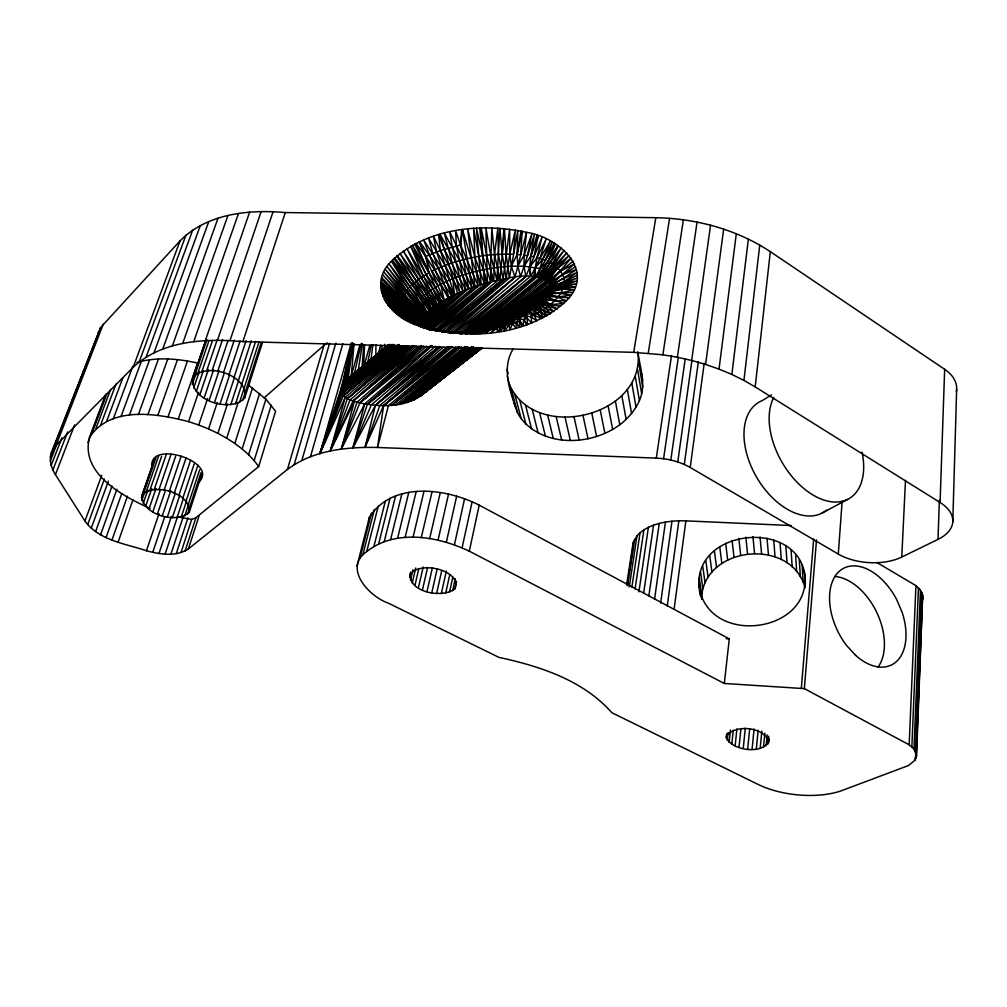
<?xml version="1.0" encoding="UTF-8"?>
<svg xmlns="http://www.w3.org/2000/svg" width="1007" height="1007" viewBox="0 0 1007 1007"><rect width="100%" height="100%" fill="white"/><g stroke="black" fill="none" stroke-linecap="round" stroke-linejoin="round"><path stroke-width="1.5" d="M375.875 356.705L375.875 344.52M916.584 755.816L913.991 749.044L909.17 744.802L804.366 688.624L724.323 683.463L469.3 551.181C438.083 536.416 396.078 528.713 366.712 551.521C342.883 568.275 369.078 596.496 388.287 603.13L498.981 657.395C539.928 666.219 583.343 680.279 611.828 712.717L758.422 784.579A60.672 26.937 5.9 0 0 842.154 790.47L908.364 765.584L915.086 760.134L916.584 755.816L922.664 595.024L920.448 590.152L915.929 585.633L876.833 562.485M461.105 333.116L525.843 276.51L524.043 266.213L524.118 255.199L526.51 232.353C480.88 222.547 426.477 227.746 391.408 261.279C365.176 286.164 392.378 319.936 420.523 326.142C468.645 340.819 528.31 336.275 566.4 300.766C596.899 270.644 557.463 236.494 526.51 232.353L514.992 277.24L451.929 333.065M419.781 325.437L381.225 290.557L421.996 326.658C419.05 316.89 430.241 309.904 436.711 304.794C457.568 291.111 481.736 282.967 506.156 278.511C542.899 269.574 573.335 285.031 528.524 311.88L542.697 300.829L557.387 308.96L539.135 303.686L545.504 308.255L550.703 313.567L535.069 306.569C512.727 321.183 486.645 328.647 460.665 333.695L460.3 332.763L441.821 331.593L467.11 332.096L447.284 332.448C471.968 333.09 496.955 329.843 520.166 321.132L523.149 325.953L523.753 319.735L528.058 310.873L533.886 315.141L541.59 318.627L532.854 308.016L547.242 315.606L542.823 310.043L537.146 305.159L535.069 306.569L545.97 316.349M471.352 331.932L535.233 276.875L535.334 267.51L536.97 257.654L542.005 237.274L525.843 276.51L459.066 332.499M768.996 742.134C764.615 726.878 735.349 723.819 726.211 736.205C729.345 751.021 766.201 755.867 769.285 739M944.654 369.305L940.085 502.506A46.674 26.031 2.8 0 1 938.008 539.387L901.769 557.047A45.617 25.112 3.7 0 1 838.29 554.064L690.223 467.462C679.889 461.609 668.107 458.688 656.3 458.109L377.512 447.486C346.521 446.743 312.976 450.23 287.436 469.438L188.385 548.941C175.998 557.06 159.899 554.328 146.43 550.753C125.409 543.616 99.064 540.507 84.953 521.047L55.435 474.637C51.357 468.192 48.777 460.086 51.395 452.596L100.612 327.565L180.052 240.849C207.064 213.459 248.83 209.305 285.283 212.553L655.809 217.688C696.051 218.506 736.595 229.332 770.33 251.662L944.654 369.305A44.283 27.34 1.7 0 1 956.323 391.71M952.786 521.815L956.65 389.331M938.008 539.387L939.367 500.29M469.023 331.832L535.233 276.875L540.293 268.63L547.821 261.48C557.035 265.433 566.249 274.395 564.008 285.258L551.32 288.782L511.72 319.76M916.156 758.019L922.664 595.024M363.678 366.309L364.534 345.074M913.991 749.044L920.448 590.152M915.086 760.134L915.212 757M915.489 751.298L921.858 592.569M701.489 599.027C702.848 545.731 791.666 536.681 805.046 587.798C812.271 514.086 682.318 525.037 700.608 596.106M909.17 744.802L915.929 585.633M911.864 746.867L918.46 587.824M901.769 557.047L905.482 480.402M470.445 333.946L486.091 327.829L475.38 333.858L495.771 324.909L491.189 332.725L505.262 321.523L504.708 330.611L516.289 316.878L513.834 318.804L550.967 290.092L576.281 283.836L564.008 285.258L576.91 280.966L564.285 283.37L551.496 287.335L511.002 319.446M444.767 331.958L506.156 278.511L502.241 254.179L503.802 228.539M461.621 229.747L460.577 245.041L468.784 288.732L455.819 261.757L439.946 234.329L457.53 293.352M525.276 312.434L525.025 315.971L531.759 322.945L530.513 309.451L543.616 317.583L539.991 311.792L533.483 307.639L528.549 311.49M838.29 554.064L842.142 501.259M361.941 368.7L363.766 345.477M801.371 687.857L813.681 539.11M804.366 688.624L816.501 539.89M105.823 394.215L89.51 437.441C79.943 473.303 123.068 496.552 150.131 508.384M354.112 343.525L351.279 375.737L344.558 382.27L341.499 387.217L319.974 453.553L345.2 397.501L405.242 345.539M409.887 575.11C417.968 560.207 462.314 569.685 454.937 588.755C442.639 598.913 406.35 592.33 410.604 572.102M768.039 744.06L768.756 736.243M763.533 747.194L764.867 733.159M766.189 745.784L767.208 734.846M760.197 748.264L761.846 731.132M756.333 748.931L758.145 730.264M384.296 348.863L384.75 344.344M752.091 749.183L754.092 728.967M743.242 748.377L745.293 728.187M747.672 748.994L749.686 728.791M739 747.358L740.925 728.728M735.123 745.986L736.91 728.904M731.787 744.324L733.272 730.339M726.274 738.282L726.777 733.599M727.255 740.384L728.099 732.592M729.118 742.423L730.453 729.987M724.323 683.463L729.282 638.853L479.194 505.149C445.874 488.131 392.919 481.069 369.506 516.994L356.944 566.11M940.085 502.506L755.187 386.902L770.33 251.662M755.187 386.902L743.934 380.407L759.756 245.079M444.515 331.404L503.11 279.027L509.618 229.193L509.794 254.154L511.317 266.15L514.992 277.24L449.537 332.625M435.955 330.988L490.648 281.822L482.743 255.841L476.462 228.199L481.157 284.515L471.012 257.905L462.427 229.634L460.577 245.041L478.01 285.522L426.502 328.282M743.934 380.407L731.85 374.44L748.377 239.087M731.85 374.44L719.023 369.103L736.318 233.737M637.922 352.286C640.087 368.121 646.519 385.026 639.395 400.559C635.216 410.227 628.154 418.383 619.808 424.74C603.218 436.874 582.033 442.249 561.654 439.971C544.007 437.844 526.032 428.957 517.51 412.719C510.713 392.818 500.806 369.078 513.079 349.127M719.023 369.103L705.592 364.421L723.668 229.093M674.111 609.222L685.868 520.871L791.15 525.541M690.223 467.462L704.208 363.175M370.626 361.727L372.942 344.772M684.307 464.441L698.354 361.677M667.263 605.962L678.831 520.795L685.868 520.871M660.63 603.168L671.984 521.198L678.831 520.795M705.592 364.421L691.671 360.456L710.552 225.19M677.774 461.936L691.897 360.72M670.813 460.023L685.213 358.819M654.537 599.303L665.426 522.079L671.984 521.198M648.86 595.88L659.258 523.401L665.426 522.079M691.671 360.456L677.384 357.233L697.071 222.069M643.7 592.896L653.556 525.163L659.258 523.401M663.588 458.726L678.29 357.573M353.23 343.425L348.107 378.481L389.042 345.036M638.904 591.864L648.407 527.316L653.556 525.163M635.09 588.931L643.901 529.846L648.407 527.316M656.3 458.109L671.518 355.471M506.156 278.511L509.794 254.154L515.345 230.037L513.482 254.28C485.512 253.248 457.14 258.875 431.94 271.147L449.009 297.493L432.884 253.336L428.428 238.03L445.056 265.407L459.922 292.32L444.314 233.158L459.544 260.687L471.83 287.624L462.427 229.634M631.905 587.018L640.062 532.703L643.901 529.846M626.568 584.979L633.139 542.786L636.978 535.85L640.062 532.703M627.399 584.085L627.865 581.001M629.501 570.252L629.967 567.18M630.432 564.109L630.898 561.037M631.364 557.954L631.842 554.882M627.613 585.596L634.649 539.223M51.395 452.596L56.027 445.396L133.251 367.152C162.354 340.265 205.428 338.276 242.876 341.6L633.693 352.349L662.87 354.791L683.375 219.765M629.249 586.955L636.978 535.85M362.457 343.576L358.127 370.916L360.506 368.902M648.256 353.167L669.579 218.305M446.265 331.479L509.404 277.957L517.825 230.502L517.107 254.494L517.825 266.024L520.594 276.736L453.855 332.952M508.711 382.773C532.615 443.458 645.638 417.578 637.922 351.934M633.693 352.349L655.809 217.688M520.971 231.094L517.107 254.494L511.317 266.15C479.131 268.441 445.358 276.849 420.284 298.122L427.031 312.787L424.639 314.776M922.437 599.895L922.853 597.478M352.752 343.513L346.257 380.319L388.752 345.426M633.139 542.786L632.534 550.275M352.425 343.211L344.558 382.27L390.263 344.407M380.936 351.506L382.144 345.552M367.517 363.162L371.382 344.721M352.236 343.16L343.525 383.617L392.289 344.746M469.3 551.181L479.194 505.149M452.647 590.656L455.265 578.647M462.1 547.783L472.132 501.713M454.937 588.755L456.574 581.24M449.525 592.116L452.81 577.124M454.409 544.774L464.592 498.704M445.698 593.085L449.663 575.11M441.343 593.513L446.328 571.07M446.34 542.232L456.687 496.149M436.635 593.4L441.658 570.982M431.789 592.745L437.189 568.829M352.009 343.236L342.38 385.404L392.315 345.049M359.965 344.621L351.279 375.737L354.414 373.37L361.249 343.362M438.045 540.18L448.543 494.11M426.993 591.575L432.431 567.658M422.449 589.926L427.597 567.507M418.371 587.887L423.204 566.954M429.637 538.669L440.286 492.624M414.909 585.533L418.736 569.081M409.66 577.64L410.73 573.134M410.453 580.296L412.92 569.798M421.253 537.713L432.053 491.693M412.241 582.965L415.74 567.986M351.871 343.324L341.499 387.217L392.44 345.338M413.034 537.323L423.972 491.353M405.104 537.511L416.168 491.592M503.815 330.8L504.973 326.004L511.418 319.043L512.714 323.725L515.848 328.093L516.478 322.467L520.858 314.7L518.404 316.664M506.496 322.114L551.408 285.975L577.25 278.096L551.32 288.782L575.362 286.693L562.837 289.11C557.752 300.212 547.355 307.664 537.008 313.492L530.953 313.013L512.034 321.359L517.246 316.425L520.166 321.132L518.668 327.288L516.478 322.467L512.034 321.359C493.191 328.106 473.315 332.184 453.326 333.153L476.978 330.158M397.601 538.267L408.766 492.423M368.486 521.16L369.506 516.994M450.632 346.597L383.591 405.645L364.987 447.347L375.422 405.255L440.311 347.125M390.615 539.576L401.894 493.808M384.284 541.426L395.638 495.734M378.682 543.767L390.099 498.163M373.887 546.562L385.366 501.045M97.578 335.835L98.661 331.555M366.712 551.521L378.254 506.169M359.914 558.218L371.495 513.067M362.847 554.693L374.415 509.441M475.191 331.202L541.061 277.907L550.149 262.651L558.319 245.821L537.323 277.139L542.685 259.403L550.326 241.051L539.89 258.484L530.777 276.547L529.896 266.704L530.765 256.244L534.402 234.606L520.594 276.736M201.727 474.083L189.278 512.236C176.754 524.622 140.892 514.35 142 495.192L154.423 459.532M431.839 345.439L364.761 403.895L352.865 447.901L375.422 405.255L443.118 347.39M377.864 355.458L380.646 345.187M192.778 377.852C206.158 361.412 248.993 375.108 244.764 397.815C230.943 413.562 189.492 400.383 192.778 377.852L205.982 339.51M364.018 366.334L369.745 345.502M480.188 349.265L424.765 392.428C408.716 407.004 384.989 407.243 364.761 403.895L341.247 449.122L354.376 401.453L330.258 451.023L345.2 397.501L341.902 394.392L340.781 390.087L394.24 344.646M351.179 343.286L319.974 453.553L343.223 395.94L399.389 345.615M310.471 456.7L342.846 343.689M301.848 460.426L335.784 343.198M294.145 464.68L329.604 343.274M287.436 469.438L323.927 345.376L327.199 342.821M536.945 235.399L530.765 256.244L524.043 266.213L511.317 266.15M178.189 516.969L191.67 519.411L195.899 517.736L258.673 466.568L275.603 411.234L265.911 399.187L248.024 384.724M189.278 512.236C191.141 492.939 154.147 482.29 142 495.192M258.673 466.568L254.142 460.614L271.248 405.166M254.142 460.614L248.616 454.723L265.911 399.187M248.616 454.723L242.146 448.971L259.655 393.359M242.146 448.971L234.807 443.445L252.53 387.758M181.033 552.579L191.67 519.411M239.515 402.498L258.988 341.965M242.649 400.434L261.228 342.607M244.764 397.815L262.537 342.355M188.385 548.941L199.159 515.622M241.768 384.259L255.652 341.31M235.512 403.92L242.246 383.05M234.807 443.445L226.688 438.209L238.03 403.001M536.97 257.654L539.89 258.484L546.159 239.024L536.97 257.654L529.896 266.704L530.186 276.522L463.031 332.864M238.281 380.835L251.284 340.819M230.792 404.65L238.533 380.822M185.099 551.005L195.899 517.736M176.263 553.636L187.957 517.9M233.926 377.701L246.06 340.643M225.568 404.65L234.329 377.864M226.688 438.209L217.89 433.35L227.469 403.983M414.003 345.59L353.016 401.05L330.258 451.023L347.352 398.747L405.481 346.093M188.397 504.041L199.676 469.791M184.759 515.999L188.661 504.155M242.876 341.6L285.283 212.553M189.744 506.974L200.972 472.761M187.491 514.35L189.92 506.936M217.89 433.35L208.525 428.919L217.273 402.485M186.056 501.096L197.875 465.322M181.222 517.107L186.597 500.844M228.879 375.019L240.132 340.907M220.055 403.92L229.369 375.661M170.913 554.152L183.161 516.956M223.39 372.892L234.241 340.265M182.796 498.251L194.187 463.937M214.504 402.51L224.372 372.766M177.031 517.636L183.4 498.427M165.11 554.102L177.433 516.943M209.116 400.459L219.073 370.714M159.005 553.51L171.404 516.377M230.024 340.58L273.073 211.697M178.78 495.633L190.6 460.249M172.348 517.573L179.737 495.419M432.079 345.678L367.391 404.323L352.865 447.901L371.344 404.852L439.996 346.672M152.724 552.39L164.72 516.742M174.173 493.367L186.068 457.971M167.389 516.906L175.319 493.279M208.525 428.919L198.719 425.004L207.593 398.558M217.688 371.432L228.123 340.29M169.189 491.554L181.159 456.146M162.354 515.66L170.825 490.573M212.049 370.689L222.547 339.56M204.157 397.853L213.673 369.594M89.51 437.441C110.392 405.519 157.054 413.436 188.611 421.643L198.593 392.252M157.457 513.91L165.488 490.296M206.699 370.714L217.273 339.611M217.474 340.265L261.153 211.558M146.43 550.753L159.018 513.633M199.814 394.82L208.386 369.519M152.913 511.707L160.491 489.566M201.916 371.495L212.527 340.416M196.277 391.471L203.288 370.903M164.04 490.283L175.583 456.36M194.792 375.158L206.989 339.711M148.91 509.164L156.022 488.471M192.236 384.397L196.277 372.615M197.888 373.005L209.041 340.479M158.968 489.603L171.089 454.22M193.709 387.934L199.248 371.772M145.625 506.37L151.755 488.622M178.327 418.887L197.561 363.061C177.761 358.593 156.626 356.73 136.902 362.482M154.197 489.553L166.369 454.182M205.327 340.656L249.598 212.162M191.922 380.986L206.12 339.737M141.748 500.529L144.844 491.63M146.393 491.29L158.653 455.995M143.208 503.45L147.828 490.119M149.942 490.119L161.649 456.259M193.709 341.751L238.495 213.471M168.031 416.785L187.491 360.997M141.345 497.735L153.228 463.61M143.711 493.002L155.984 457.744M118.071 542.232L133 499.699M157.835 415.35L177.534 359.612M111.928 540.13L127.499 496.136M182.682 343.538L227.934 215.498M364.987 447.347L379.828 405.531L449.172 347.188M106.05 537.625L121.746 493.606M147.903 414.62L167.804 358.933M172.335 345.993L218.003 218.204M100.562 534.755L116.913 489.238M95.602 531.583L112.067 486.029M138.374 414.594L158.464 358.983M162.756 349.077L208.776 221.565M524.118 255.199L531.872 233.8L527.492 255.677L524.118 255.199L517.825 266.024M153.995 352.777L200.317 225.555M91.272 528.184L108.391 481.119M87.697 524.647L104.388 479.005M129.362 415.274L149.615 359.738M120.991 416.646L141.395 361.198M84.953 521.047L101.732 475.342M146.128 357.044L192.677 230.125M139.205 361.853L185.905 235.235M113.376 418.685L132.823 366.258M133.251 367.152L180.052 240.849M106.616 421.354L122.892 377.751M100.788 424.614L116.019 384.007M87.936 442.514L105.294 396.519M92.191 432.72L106.893 393.724M95.967 428.428L110.669 389.344M539.89 258.484L545.328 260.398L552.277 242.133L542.685 259.403L535.334 267.51L533.76 276.711L464.68 332.7M55.435 474.637L74.619 424.891M52.88 469.992L67.645 431.89M51.181 465.41L61.893 437.856M330.258 451.023L350.071 399.98L412.48 346.194M53.27 448.82L100.612 327.565M50.413 456.649L82.234 375.133M83.367 372.225L91.322 351.846M92.468 348.938L97.012 337.295M56.027 445.396L103.394 323.914M50.35 460.942L57.714 442.06M421.983 346.219L359.826 402.913L341.247 449.122L357.032 402.234L421.681 345.905M481.749 330.107L542.748 278.36L552.314 263.884L561.151 247.86L539.261 277.491L547.821 261.48L555.386 243.933L540.293 268.63L536.857 277.051L472.711 331.416M447.863 331.781L437.34 330.724C451.35 332.725 465.863 333.393 479.622 329.516L465.536 333.896L476.739 331.303L489.213 326.96L480.314 333.657L498.969 323.826L497.03 327.955L497.521 331.869L501.02 327.023L505.111 323.738L506.169 321.183M512.714 323.725L509.957 329.528L508.346 320.302L505.111 323.738M545.328 260.398L554.228 243.203M421.555 321.422L381.854 277.693L422.474 319.03L383.957 272.104L423.947 316.513L389.13 263.96L427.031 312.787L410 286.718L391.408 261.279L408.326 288.581L402.561 297.971L421.681 320.969L381.489 279.115L421.304 323.637L380.986 281.922L401.566 301.71L421.304 322.794L401.969 299.847M547.821 261.48L557.853 245.481M550.149 262.651L539.953 277.605L474.712 331.076M492.801 327.036L548.035 280.94L557.79 268.026L569.144 255.476L556.141 266.578L544.284 278.926L564.121 250.315L541.061 277.907M575.664 266.704L549.809 282.589L571.208 258.195L557.79 268.026L545.681 279.543L566.777 252.858L542.748 278.36L479.911 329.981M459.532 333.644L460.3 332.763L473.24 330.938L458.575 332.398L435.565 330.372C451.199 332.688 467.588 333.544 482.844 328.723L472.686 331.693L460.665 333.695M556.141 266.578L544.938 279.178L484.619 328.949M557.79 268.026L546.851 280.135L487.992 327.439M504.973 326.004L499.9 331.467L502.141 322.693L484.87 333.367L492.561 325.928L472.195 333.959L476.739 331.303M573.121 261.228L560.572 271.097L549.608 282.312L496.061 325.777M424.765 314.851L435.439 305.713L397.199 255.677L430.153 309.854L410 286.718L418.295 279.468L428.944 272.733L425.823 256.458L419.642 241.667L438.297 268.164L454.371 294.837L419.881 324.695M497.987 325.865L500.668 323.247L498.238 325.198M423.67 327.69L465.8 289.89L456.41 245.96L455.617 230.729L460.577 245.041L440.374 250.542L425.823 256.458L415.967 243.43L441.733 301.584L422.676 317.62M345.2 397.501L350.071 399.98L359.826 402.913L423.569 346.219M436.157 331.202L492.335 281.368L490.61 268.378L491.831 227.859L494.513 254.557L493.77 281.041L486.671 255.325L481.17 227.96L484.304 283.571L474.901 257.125L467.626 228.967L474.914 286.542L463.321 259.68L449.714 231.9L452.294 246.979L463.019 290.985L420.913 326.469M394.706 345.111L341.021 392.516L319.974 453.553L341.902 394.392L399.011 345.174M412.153 345.741L347.352 398.747L407.47 345.691M399.653 346.307L343.223 395.94L403.568 346.156M423.733 328.194L468.28 288.908L462.679 275.326M264.111 397.878L323.927 345.376M421.82 319.672L444.1 300.174L440.802 284.289L423.645 239.905L449.701 280.173L454.371 294.837L420.699 322.832M420.863 325.198L457.09 293.566L420.07 325.123M421.178 345.514L353.016 401.05L416.218 346.018M394.253 345.162L340.832 391.597L319.974 453.553L341.398 393.498L398.873 344.923M395.336 345.351L341.021 392.516L398.772 344.646M434.797 330.107L490.648 281.822L490.61 268.378M503.752 323.171L550.967 284.465L574.494 263.847L560.572 271.097L489.201 327.363M459.419 346.949L391.673 405.418L465.486 347.251M422.084 327.439L465.8 289.89L444.276 249.27L438.624 234.681L440.374 250.542L449.701 280.173M382.094 351.43L385.643 348.384M420.964 321.258L448.102 297.959L440.802 284.289M401.378 346.156L343.223 395.94L403.341 345.993M452.319 346.798L383.591 405.645L377.512 447.486L388.438 405.594L459.23 346.534M424.841 314.939L436.711 304.794L399.968 253.374L431.776 308.482L392.365 260.284L410 286.718M421.53 319.483L444.1 300.174L419.05 241.919M438.272 347.377L367.391 404.323L435.452 346.257M396.506 345.25L341.021 392.516L398.696 344.444M347.352 398.747L409.069 346.244M441.431 331.605L503.11 279.027L498.389 254.318L497.861 228.098L494.513 254.557L500.026 279.644L504.469 228.614L506.043 254.116L509.404 277.957M364.761 403.895L359.826 402.913L426.477 346.232M422.336 317.608L440.097 302.578L432.821 288.707L423.343 276.019L406.853 248.528L435.439 305.713L424.727 314.738L435.439 305.713M425.432 328.043L474.171 286.781L469.489 273.212M437.793 331.165L498.314 279.984L497.659 267.321M364.068 365.893L367.643 362.885M370.022 360.884L373.584 357.875M375.963 355.861L386.675 346.836M467.538 347.037L399.628 404.336L473.328 346.559M354.414 373.37L387.783 345.502M424.186 314.826L431.411 308.759L422.034 296.524M421.278 319.357L444.1 300.174L426.074 274.357L410.667 246.237L423.343 276.019L437.403 304.341L428.113 291.791M420.397 322.706L452.659 295.643L446.642 281.507L436.572 251.901L433.425 236.293L440.374 250.542L463.019 290.985M461.256 346.886L391.673 405.418L464.831 346.572M388.173 344.96L348.107 378.481L388.916 344.872M428.655 311.201L423.884 315.178L433.929 306.795L425.948 293.352M390.338 344.558L343.525 383.617L392.378 344.457M414.343 324.518L416.722 322.416M421.14 319.32L444.1 300.174M388.765 344.633L348.107 378.481L389.143 344.57M341.096 388.387L393.938 344.407M353.016 401.05L418.774 346.345M468.444 347.226L399.628 404.336L471.452 346.698M492.587 327.187L495.003 325.185L490.749 327.741M421.09 326.923L465.8 289.89M492.989 327.162L560.572 271.097M422.94 316.651L425.357 314.662L387.129 266.654L423.947 316.513M390.527 344.784L343.525 383.617L390.754 345.137M426.062 328.358L478.01 285.522L474.901 257.125L473.655 228.375L478.816 256.445L487.451 282.665L485.877 227.834L490.598 254.897L496.904 280.311L499.875 228.249L502.241 254.179M476.437 348.309L407.193 402.41L473.781 347.491M422.525 317.192L424.929 315.216L406.815 290.444L426.024 313.907L408.326 288.581M414.242 324.493L416.671 322.492M431.739 330.107L490.648 281.822L429.41 328.597M477.066 347.629L407.193 402.41L473.58 347.931M426.905 328.408L480.188 284.805L476.462 271.336M395.675 404.99L467.122 346.685M439.87 330.548L503.11 279.027M446.919 347.201L375.422 405.255L448.77 346.723M455.655 347.138L383.591 405.645L457.468 347.075M492.033 326.457L548.035 280.94M446.97 332.285L514.992 277.24M359.826 402.913L430.216 345.942M367.391 404.323L438.876 346.458M403.48 403.467L472.547 347.868M478.413 347.78L414.078 399.703L480.981 347.566M456.07 332.587L525.843 276.51M502.241 323.625L550.967 284.465L577.061 272.394L564.348 281.494L551.496 287.335M407.193 402.41L475.858 347.478M508.963 321.006L511.418 319.043M465.234 332.763L535.233 276.875M499.006 324.481L562.598 274.382L576.508 269.549L551.408 285.975M410.743 401.138L478.073 347.591M479.131 347.918L414.078 399.703L479.559 348.309M476.613 330.837L542.748 278.36M430.165 329.566L490.648 281.822M481.396 347.78L420.007 396.33L481.661 348.346M528.058 310.873L524.332 313.769M427.383 329.264L486.217 282.992L483.524 269.712M417.175 398.092L481.245 347.705M481.573 347.843L420.007 396.33L481.686 348.12M525.881 312.938L529.581 310.03L530.953 313.013M499.271 325.034L550.967 284.465M521.89 315.04L549.016 293.88L572.681 292.345M560.66 306.317L550.376 304.567L544.246 299.394L528.234 311.855L544.246 299.394L554.58 300.766L566.4 300.766L549.016 293.88L518.278 316.903M424.765 392.428L481.787 348.195M525.843 312.434L548.11 295.189L568.817 297.959M436.535 382.66L447.674 374.05M450.154 372.137L452.634 370.224M461.294 363.514L479.873 349.165M520.329 315.921L549.016 293.88M527.832 311.465L546.524 297.09L563.668 303.573L550.376 304.567L540.973 302.251L548.022 306.43L553.863 311.515L537.146 305.159M518.064 316.349L550.3 291.703L562.837 289.11L574.166 289.538L560.849 293.012L549.356 293.389M529.871 310.307L544.762 298.928L554.58 300.766L546.939 296.587L558.092 296.901L570.906 295.152L550.3 291.703M528.02 311.805L544.246 299.394M198.543 482.542C220.457 462.024 147.148 438.385 151.969 467.588M771.475 394.895L762.299 400.585A63.819 39.739 59.7 0 0 756.836 477.62A63.819 39.739 59.7 0 0 826.621 510.058M478.539 333.77L484.87 330.246M821.636 513.306L847.542 499.459M526.85 324.745L523.753 319.735L527.517 324.506L527.24 318.275L523.753 319.735L518.693 318.766L522.834 313.693L525.025 315.971L530.626 316.739L537.008 313.492M564.348 281.494L577.301 275.238M479.81 330.006L483.322 328.597M472.573 331.127L476.412 330.283L465.473 331.92L449.361 331.932L458.097 332.763M465.473 331.92L470.634 331.492M550.967 290.092L562.837 289.11M470.093 331.58L453.087 332.134L429.901 328.999L445.723 331.63L463.95 332.6M467.11 332.096L448.757 332.511L451.853 332.788M458.575 332.398L465.096 332.448M456.461 332.776L449.16 332.172M441.356 331.517L447.498 331.857M726.198 638.69L729.282 638.853M455.076 332.801L435.477 329.969L420.523 326.142L446.365 331.807M524.043 266.213L540.293 268.63M442.174 331.253L445.723 331.63M662.87 354.791L677.384 357.233M438.322 330.825L419.239 325.702L438.737 330.774L420.624 326.079L424.337 327.766M444.465 331.769L440.16 331.026L442.891 331.744M444.817 331.756L424.526 327.464L438.737 330.774M436.66 330.674L414.418 323.839L435.955 330.724M438.297 331.001L409.937 321.825L431.701 329.717M435.741 330.749L405.783 319.685L430.316 330.019M431.537 329.767L402.876 317.973L419.365 325.5M188.611 421.643L198.719 425.004M427.409 328.584L401.931 317.419L419.34 325.462M430.19 329.553L414.746 323.474L398.382 315.015L423.607 327.955M420.624 326.079L430.329 330.032M540.054 303.006L548.022 306.43M424.186 327.98L415.753 323.839L423.695 327.502M423.192 327.489L409.069 320.566L394.53 311.943L421.543 327.074M395.172 312.535L418.106 324.997M406.501 318.992L419.655 325.89M542.823 310.043L550.061 313.983M421.618 327.086L392.327 309.98L413.575 322.618L389.81 307.349L419.353 325.991L387.607 304.655M419.68 326.13L388.098 305.259L419.353 325.991M418.522 325.387C410.617 321.497 401.78 315.04 401.365 305.348L380.759 284.742L401.365 303.535L421.291 324.128M530.626 316.739L536.92 320.805L533.886 315.141M418.887 325.576L386.411 302.906L408.074 318.527M421.077 327.111L384.938 300.501L418.937 325.689M385.719 301.899L406.589 317.041M418.95 325.525L384.12 299.054L421.455 327.237M419.705 325.563L382.824 296.159L404.172 313.907M382.635 295.592L421.367 327.036M403.241 312.283L381.804 293.087L421.367 326.558L380.885 288.002L421.618 325.689L380.784 285.434L401.541 307.135L421.996 326.658M402.485 310.597L421.555 326.847M380.822 287.561L401.541 307.135M421.518 325.412L401.365 305.348L421.392 324.682L401.365 303.535M422.248 319.471L382.773 274.873L423.066 317.897L385.417 269.36L405.481 292.332M429.045 310.823L394.694 257.956L433.526 307.097L403.291 250.907L420.75 277.731L439.518 302.956L412.429 245.28L428.944 272.733L438.032 285.724M425.823 256.458L451.627 296.171L446.642 281.507M432.821 288.707L441.733 301.584M393.989 258.598L411.838 284.868M396.859 255.954L413.839 283.043M414.72 244.034L428.944 272.733M699.739 590.152C712.805 647.715 815.494 631.477 804.115 571.133M507.276 376.14L513.117 398.357M515.018 395.046L521.173 418.61M506.999 369.342L508.17 373.798M511.304 389.105L517.51 412.719M519.801 400.446L525.881 423.997M525.553 405.242L531.558 428.755M532.2 409.308L538.09 432.809M539.601 412.58L545.379 436.069M520.166 321.132L521.462 326.495M547.632 414.985L553.284 438.473M556.154 416.483L561.654 439.971M564.99 417.024L570.34 440.525M573.977 416.608L579.176 440.135M513.507 399.829L514.942 406.425M582.952 415.236L588 438.788M591.738 412.933L596.635 436.535M600.172 409.761L604.917 433.388M608.09 405.758L612.684 429.435M615.353 401L619.808 424.74M641.409 373.421L642.655 380.054M621.81 395.613L626.153 419.39M627.348 389.659L631.59 413.499M631.88 383.289L636.021 407.18M635.329 376.605L639.395 400.559M637.62 369.733L641.648 393.737M638.74 362.797L642.73 386.864M699.299 578.018L701.69 594.495M701.438 596.056L701.866 599.027M699.034 584.098L700.771 596.056M700.545 572.014L702.911 588.529M702.722 566.186L705.051 582.751M705.806 560.647L708.085 577.263M709.721 555.512L711.949 572.165M714.404 550.842L716.556 567.533M719.753 546.725L721.83 563.467M725.682 543.251L727.683 560.018M732.089 540.457L733.99 557.261M479.684 227.997L482.743 255.841M738.848 538.405L740.661 555.235M745.847 537.134L747.559 553.976M752.959 536.655L754.57 553.51M452.848 278.889L454.371 294.837M760.058 536.97L761.582 553.837M767.019 538.103L768.442 554.97M773.716 540.004L775.05 556.871M780.047 542.672L781.294 559.527M785.863 546.046L787.033 562.875M791.087 550.074L792.182 566.878M795.593 554.668L796.638 571.46M799.319 559.779L800.313 576.533M802.176 565.305L803.133 582.008M862.08 452.156A64.75 39.55 59.7 0 1 812.083 494.45A64.75 39.55 59.7 0 1 773.741 397.538M834.526 576.432A53.295 33.609 64 0 1 876.631 612.143A53.295 33.609 64 0 1 878.117 667.049M522.117 231.358L520.657 254.796L517.107 254.494L522.117 231.358M538.267 235.89L533.924 256.911L530.765 256.244L538.267 235.89M855.585 655.318L846.446 645.349A53.937 33.432 64 0 1 839.121 571.46A53.937 33.432 64 0 1 896.62 599.467L902.045 612.105A53.937 33.432 64 0 1 896.582 661.435A53.937 33.432 64 0 1 855.585 655.318"/></g></svg>
